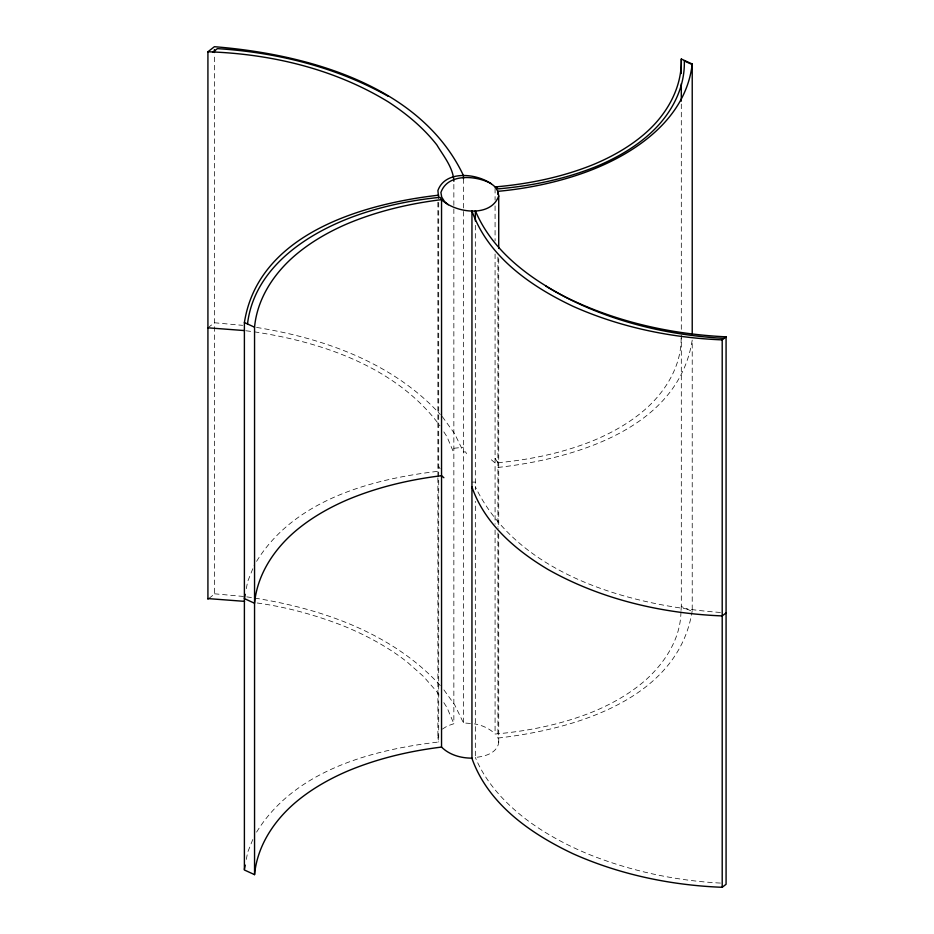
<?xml version="1.0" encoding="UTF-8"?>
<svg xmlns="http://www.w3.org/2000/svg" width="934" height="934" viewBox="0 0 934 934"><rect width="100%" height="100%" fill="white"/><g stroke="black" fill="none" stroke-linecap="round" stroke-linejoin="round"><path stroke-width="0.7" stroke-dasharray="4.67 3.5" d="M681.131 337.945C681.446 365.416 666.176 390.505 646.27 408.438A207.15 119.599 0 0 1 592.74 440.848C561.591 453.364 528.446 460.088 495.078 462.984L491.366 459.785M680.944 611.852C680.617 638.319 665.323 662.136 646.27 679.473A207.15 119.599 0 0 1 592.74 711.883C561.591 724.41 528.446 731.135 495.078 734.031C489.568 728.45 482.072 725.158 474.402 723.873M681.038 610.416L681.306 606.108M246.307 588.642L247.673 581.52L254.305 564.988M246.307 859.42L247.673 852.298L253.277 838.312M692.222 610.661C678.434 699.297 574.212 729.419 497.915 738.058L498.721 742.635C497.005 753.306 484.571 756.61 475.336 757.404L475.336 501.348M256.581 832.124C294.397 770.667 371.253 749.827 438.7 742.005L437.894 737.416L439.155 733.015M256.581 561.346C294.397 499.888 371.253 479.049 438.7 471.226M207.92 327.811L214.411 322.755L242.607 325.347M209.006 598.355L214.411 594.129L214.411 53.962M442.401 729.092L447.409 725.928L453.854 723.733L453.854 182.737M453.854 448.285L463.498 447.234M497.915 467.455C574.212 458.816 678.434 428.694 692.222 340.058L692.222 611.443L681.306 606.446L681.306 335.072M471.95 482.084L475.336 482.131M443.919 689.887L454.648 704.785L463.498 722.939L473.094 723.663M720.406 612.471C630.041 605.699 518.101 575.262 475.336 486.801M720.406 883.074C675.796 880.715 631.571 871.27 590.031 854.82A292.867 169.089 0 0 1 525.375 818.768C504.372 802.423 485.633 782.272 475.336 757.404M214.411 593.791L245.42 596.639M245.969 330.764L252.997 331.675M254.398 331.85C323.281 342.288 397.195 367.599 439.961 425.822M257.212 602.99C286.785 607.065 315.739 615.109 343.525 625.943A276.651 159.726 0 0 1 407.282 662.113L423.534 676.508L436.832 691.732L439.961 696.601M256.558 327.437C323.935 338.213 393.261 362.999 440.299 414.509M246.81 596.873C317.49 607.123 390.914 631.512 440.299 685.544M442.272 416.564L454.648 433.75L463.498 451.904L465.669 451.928L466.51 453.831M443.86 431.905L446.989 436.773L453.854 452.955M443.86 702.683L446.989 707.552L453.854 723.733M495.078 458.314L497.904 462.774M438.7 466.556L440.124 468.786M681.306 104.059L681.306 330.706M498.721 258.66L498.721 528.34M498.721 534.178L498.721 742.635M497.915 257.06L497.915 527.103M497.915 532.929L497.915 738.058M495.078 188.388L495.078 200.063M495.078 205.9L495.078 240.914M495.078 254.048L495.078 524.184M495.078 530.022L495.078 734.031M475.336 225.339L475.336 489.708M463.498 178.768L463.498 722.939M438.7 202.468L438.7 742.005M437.894 202.258L437.894 476.398M437.894 477.858L437.894 737.416"/><path stroke-width="1.4" d="M692.222 334.244L692.222 64.002L681.306 59.017C682.147 87.481 667.086 113.866 646.27 132.383A207.15 119.599 0 0 1 592.74 164.793C561.591 177.308 528.446 184.045 495.078 186.928C481.279 173.526 445.623 168.622 437.894 190.594L438.7 198.09M438.7 195.171C362.404 203.857 258.286 233.99 244.393 322.557L244.393 869.998L254.55 874.644L254.55 327.204C257.142 299.032 273.464 274.117 294.455 255.916A226.098 130.538 0 0 1 347.156 223.833C377.219 211.166 409.209 203.659 441.537 199.631C455.337 213.045 490.992 217.949 498.721 195.977L497.915 191.4L499.562 191.178A235.473 135.944 0 0 0 579.535 174.343C630.146 157.181 685.591 121.829 692.222 64.002M254.55 874.644C257.142 846.473 273.464 821.546 294.455 803.345A226.098 130.538 0 0 1 347.156 771.274C377.219 758.595 409.209 751.088 441.537 747.072C449.441 754.976 460.999 758.186 471.95 758.139L472.102 758.828C488.505 804.478 531.084 833.922 573.231 853.839C620.083 874.703 671.056 885.292 722.204 887.3L726.08 884.276L726.08 336.835C670.997 334.185 616.02 321.891 566.401 297.456C528.866 278.063 492.206 250.791 475.336 210.745L475.336 220.961M247.498 323.981C254.41 266.423 309.703 231.328 360.139 214.19A235.672 136.06 0 0 1 440.066 197.331L441.537 199.631L441.537 747.072M245.21 594.339L244.393 598.612L254.55 603.259C257.142 575.087 273.464 550.161 294.455 531.96A226.098 130.538 0 0 1 347.156 499.888C377.219 487.209 409.209 479.702 441.537 475.686L443.883 477.718M244.393 869.391L245.21 865.117M207.92 599.196L207.92 51.767L214.411 46.7C306.329 54.125 420.382 84.854 463.369 175.382L463.498 178.768M213.01 52.071L217.424 48.626C276.873 52.421 336.252 67.05 388.392 96.4M471.95 758.139L471.95 210.699L472.102 211.399C488.505 257.048 531.084 286.493 573.231 306.399C620.083 327.274 671.056 337.863 722.204 339.871L726.08 336.835M726.08 612.891L722.204 615.915C661.856 613.486 601.298 599.406 548.386 569.693C515.93 550.43 484.956 524.056 472.102 487.455L471.95 486.754M207.92 51.767C270.813 53.833 334.349 68.801 388.346 101.923C406.547 113.761 423.394 127.76 436.832 144.898C443.592 156.165 453.305 167.7 453.854 181.278M207.92 327.811L244.568 330.578M207.92 598.589L244.568 601.356M724.084 338.388C662.545 334.956 600.877 319.206 547.756 287.31L545.795 285.967M692.129 64.516L684.318 60.944C685.159 89.407 670.087 115.793 649.282 134.309A207.15 119.599 0 0 1 595.752 166.719C564.603 179.246 531.458 185.971 498.091 188.866L495.767 186.858M244.393 322.557L254.55 327.204M491.366 183.729C476.41 175.417 447.619 172.942 440.906 192.521L441.712 197.109L444.549 201.557L448.25 204.768M495.078 186.928L497.904 191.388M722.204 339.871L722.204 887.3M681.306 59.017L681.306 73.541M681.306 83.71L681.306 101.152M498.721 195.977L498.721 248.456M497.915 191.4L497.915 194.319M214.411 49.607L214.411 52.514"/></g></svg>
